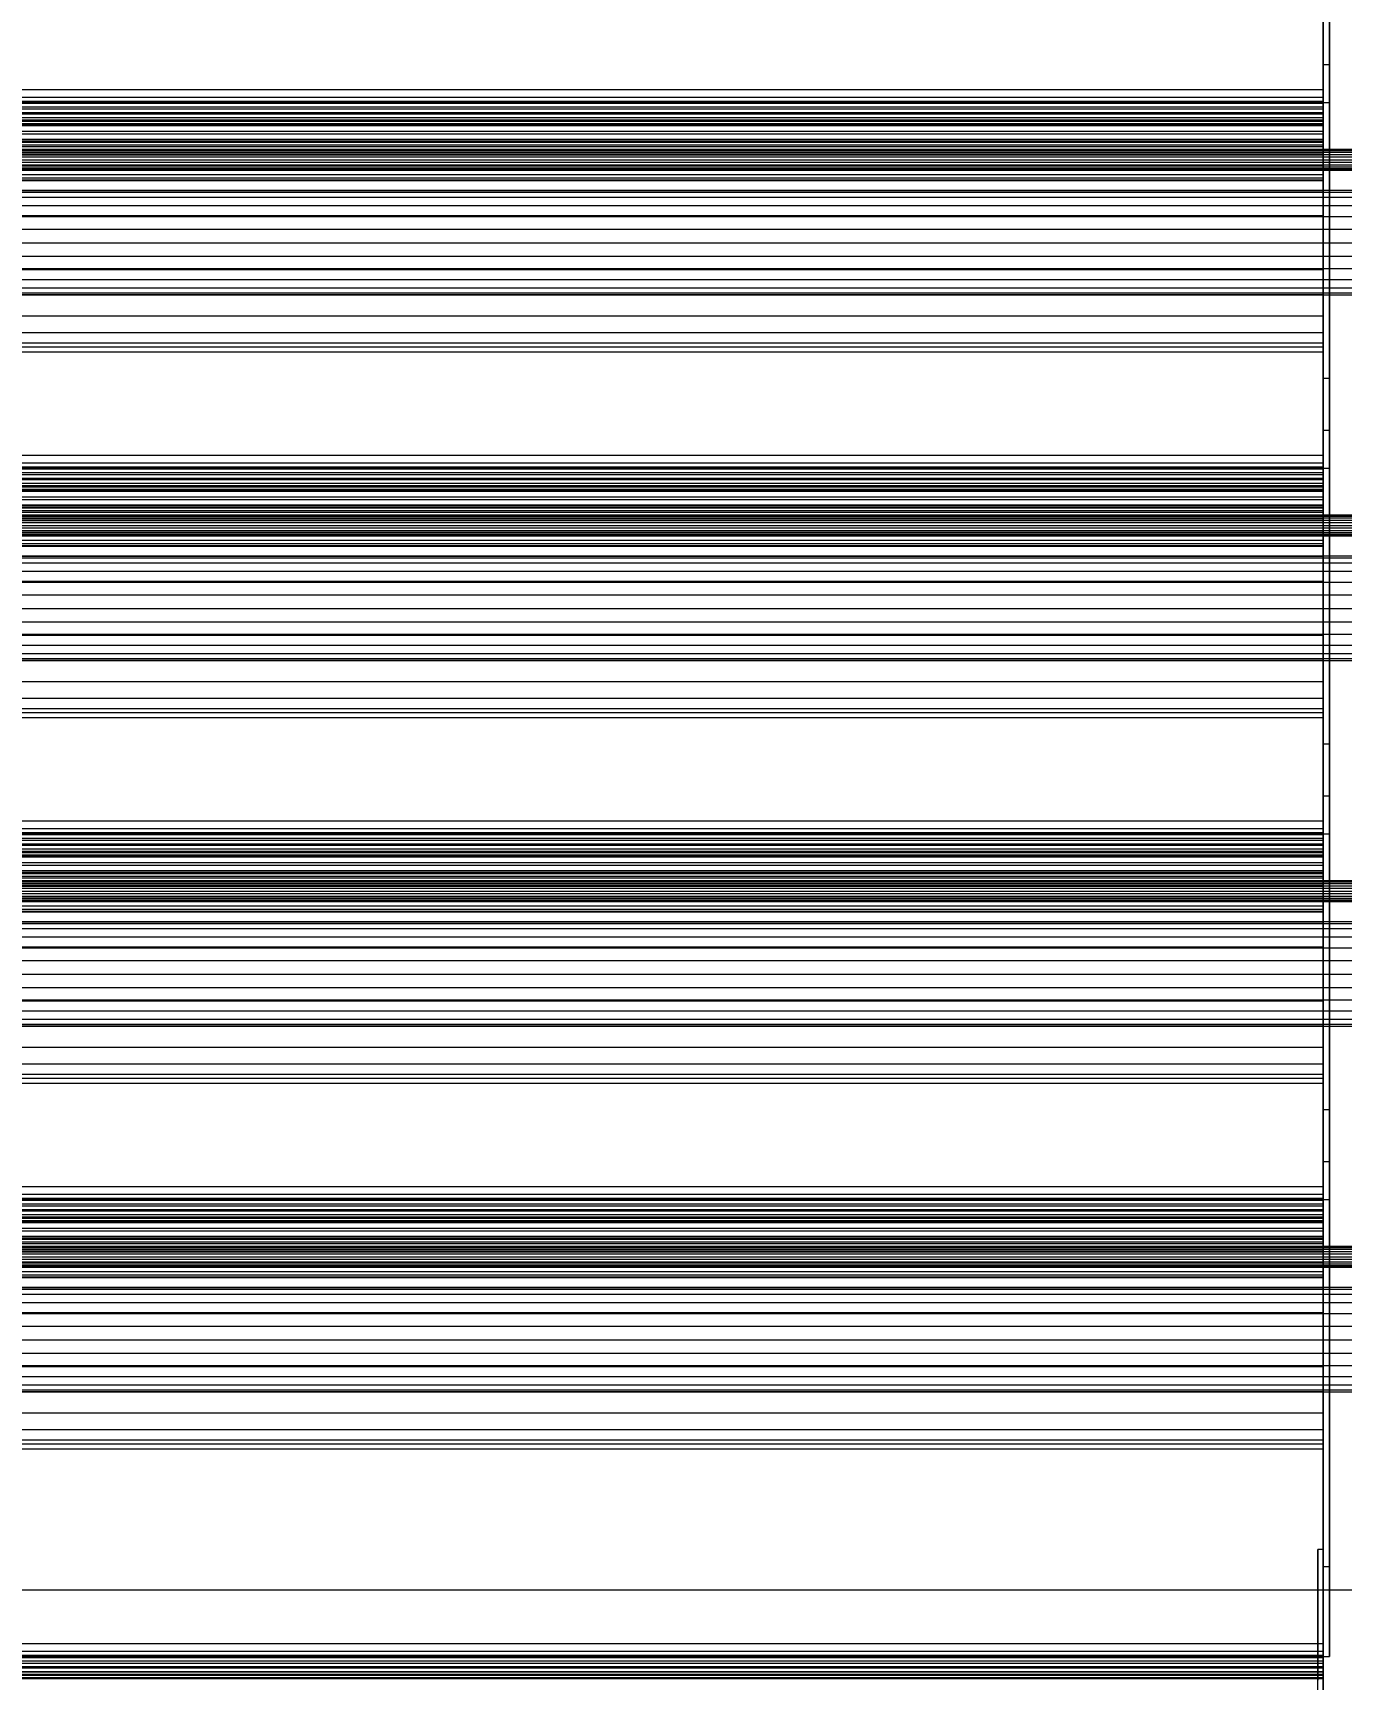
# Model space of a CAD drawing. Header units: millimetres. Extents: x -191664 to 191490, y -197311 to 10263.
# Drawn here: x 2762 to 3764, y -140443 to -139183 of the extents above; entities that cross this region are included whole.
import ezdxf

# ---------------------------------------------------------------- set-up
doc = ezdxf.new("R2010")
doc.units = ezdxf.units.MM
doc.layers.add('DET_secador_frontal', color=7, linetype='Continuous', lineweight=0)
doc.layers.add('R15_COTAS_TRANSPORTE_P', color=1, linetype='Continuous', lineweight=0)
doc.dimstyles.new('PLANTA_20', dxfattribs={"dimtxt": 50, "dimasz": 30, "dimexe": 30, "dimexo": 16, "dimgap": 20, "dimtad": 1, "dimtih": 1, "dimtoh": 1, "dimdec": 1, "dimzin": 0, "dimdsep": 46, "dimcen": 0.09, "dimadec": 0, "dimazin": 0, "dimtfac": 1, "dimtdec": 4, "dimtofl": 0, "dimtmove": 0, "dimatfit": 3, "dimfxl": 1, "dimtolj": 1, "dimtzin": 0, "dimarcsym": 0})

# ---------------------------------------------------------------- blocks, each defined once
blk = doc.blocks.new('*D133')
at = {"layer": 'Defpoints', "color": 0, "transparency": 16777216}
for p in [(439.7, -194148), (217.9, -194406.1), (-500, -194490), (-500, -194490), (500, -194490)]:
    blk.add_point(p, dxfattribs=at)
at = {"layer": 'R15_COTAS_TRANSPORTE_P', "color": 0, "lineweight": -2, "transparency": 16777216}
blk.add_arc((-500, -194490), 722.8, 2.3783, 17.6217, dxfattribs=at)
at = {"layer": 'R15_COTAS_TRANSPORTE_P', "color": 0, "transparency": 16777216}
for points in [[(184.1, -194272.8), (193.6, -194269.6), (179.2, -194242.8)], [(227.1, -194459.9), (217.2, -194460.1), (222.8, -194490)]]:
    blk.add_solid(points, dxfattribs=at)

msp = doc.modelspace()

# ---------------------------------------------------------------- linework, layer by layer
at = {"layer": 'DET_secador_frontal', "color": 254, "true_color": 0xd2d7cc}
for p, q in [((3750, -139226), (3750, -138986)), ((1250, -139226), (3750, -139226)), ((3750, -139226), (3750, -139232)), ((3750, -139266), (1250, -139266)), ((3750, -139506), (3750, -139266)), ((3750, -139266), (3750, -139272)), ((1250, -139506), (3750, -139506)), ((3750, -139506), (3750, -139512)), ((3750, -139546), (1250, -139546)), ((3750, -139786), (3750, -139546)), ((3750, -139546), (3750, -139552)), ((1250, -139786), (3750, -139786)), ((3750, -139786), (3750, -139792)), ((3750, -139826), (1250, -139826)), ((3750, -140066), (3750, -139826)), ((3750, -139826), (3750, -139832)), ((1250, -140066), (3750, -140066)), ((3750, -140066), (3750, -140072)), ((3750, -140106), (1250, -140106)), ((3750, -140416), (3750, -140106)), ((3750, -140106), (3750, -140112)), ((1250, -140416), (3750, -140416)), ((3750, -140416), (3750, -140422))]:
    msp.add_line(p, q, dxfattribs=at)
at = {"layer": 'DET_secador_frontal', "color": 253, "true_color": 0xa8b3b5}
for p, q in [((3750, -139232), (3750, -138992)), ((3750, -138996), (3750, -139236)), ((3755, -139236), (3755, -138996)), ((3750, -139236), (3750, -139167)), ((3755, -139167), (3755, -139236)), ((3750, -139447), (3750, -139207)), ((3750, -139207), (3750, -139276)), ((3750, -139207), (3755, -139207)), ((3755, -139207), (3755, -139447)), ((3755, -139276), (3755, -139207)), ((1250, -139232), (3750, -139232)), ((3750, -139232), (3750, -139236)), ((3750, -139236), (1250, -139236)), ((3750, -139236), (3755, -139236)), ((3750, -139254), (1250, -139254)), ((1250, -139258), (3750, -139258)), ((3750, -139266), (3750, -139254)), ((3750, -139254), (3750, -139258)), ((3750, -139258), (3750, -139270)), ((3750, -139270), (1250, -139270)), ((3750, -139266), (3750, -139270)), ((3750, -139512), (3750, -139272)), ((3750, -139272), (3750, -139276)), ((1250, -139276), (3750, -139276)), ((3750, -139276), (3750, -139516)), ((3755, -139276), (3750, -139276)), ((3755, -139516), (3755, -139276)), ((3750, -139516), (3750, -139447)), ((3750, -139447), (3755, -139447)), ((3755, -139447), (3755, -139516)), ((3750, -139727), (3750, -139487)), ((3750, -139487), (3750, -139556)), ((3750, -139487), (3755, -139487)), ((3755, -139487), (3755, -139727)), ((3755, -139556), (3755, -139487)), ((1250, -139512), (3750, -139512)), ((3750, -139512), (3750, -139516)), ((3750, -139516), (1250, -139516)), ((3750, -139516), (3755, -139516)), ((3750, -139534), (1250, -139534)), ((3750, -139546), (3750, -139534)), ((3750, -139534), (3750, -139538)), ((1250, -139538), (3750, -139538)), ((3750, -139538), (3750, -139550)), ((3750, -139546), (3750, -139550)), ((3750, -139550), (1250, -139550)), ((1250, -139556), (3750, -139556)), ((3750, -139792), (3750, -139552)), ((3750, -139552), (3750, -139556)), ((3750, -139556), (3750, -139796)), ((3755, -139556), (3750, -139556)), ((3755, -139796), (3755, -139556)), ((3750, -139796), (3750, -139727)), ((3750, -139727), (3755, -139727)), ((3755, -139727), (3755, -139796)), ((3750, -140007), (3750, -139767)), ((3750, -139767), (3750, -139836)), ((3750, -139767), (3755, -139767)), ((3755, -139767), (3755, -140007)), ((3755, -139836), (3755, -139767)), ((1250, -139792), (3750, -139792)), ((3750, -139796), (1250, -139796)), ((3750, -139792), (3750, -139796)), ((3750, -139796), (3755, -139796)), ((3750, -139814), (1250, -139814)), ((3750, -139826), (3750, -139814)), ((3750, -139814), (3750, -139818)), ((1250, -139818), (3750, -139818)), ((3750, -139818), (3750, -139830)), ((3750, -139826), (3750, -139830)), ((3750, -139830), (1250, -139830)), ((1250, -139836), (3750, -139836)), ((3750, -140072), (3750, -139832)), ((3750, -139832), (3750, -139836)), ((3750, -139836), (3750, -140076)), ((3755, -139836), (3750, -139836)), ((3755, -140076), (3755, -139836)), ((3750, -140076), (3750, -140007)), ((3750, -140007), (3755, -140007)), ((3755, -140007), (3755, -140076)), ((3750, -140357), (3750, -140047)), ((3750, -140047), (3750, -140116)), ((3750, -140047), (3755, -140047)), ((3755, -140047), (3755, -140357)), ((3755, -140116), (3755, -140047)), ((1250, -140072), (3750, -140072)), ((3750, -140076), (1250, -140076)), ((3750, -140072), (3750, -140076)), ((3750, -140076), (3755, -140076)), ((3750, -140094), (1250, -140094)), ((1250, -140098), (3750, -140098)), ((3750, -140106), (3750, -140094)), ((3750, -140094), (3750, -140098)), ((3750, -140098), (3750, -140110)), ((3750, -140110), (1250, -140110)), ((1250, -140116), (3750, -140116)), ((3750, -140106), (3750, -140110)), ((3750, -140422), (3750, -140112)), ((3750, -140112), (3750, -140116)), ((3750, -140116), (3750, -140426)), ((3755, -140116), (3750, -140116)), ((3755, -140426), (3755, -140116)), ((3750, -140426), (3750, -140357)), ((3750, -140357), (3755, -140357)), ((3755, -140357), (3755, -140426)), ((1250, -140422), (3750, -140422)), ((3750, -140426), (1250, -140426)), ((3750, -140422), (3750, -140426)), ((3750, -140426), (3755, -140426))]:
    msp.add_line(p, q, dxfattribs=at)
at = {"layer": 'DET_secador_frontal', "color": 9, "true_color": 0xc7cdbf}
for p, q in [((3750, -139236.66), (3750, -139232)), ((3750, -139232), (3750, -139235)), ((1250, -139235), (3750, -139235)), ((1250, -139236.66), (3750, -139236.66)), ((3750, -139239.66), (1250, -139239.66)), ((1250, -139241), (3750, -139241)), ((3750, -139244), (1250, -139244)), ((1250, -139244.73), (3750, -139244.73)), ((3750, -139235), (3750, -139239.66)), ((3750, -139236.66), (3750, -139239.66)), ((3750, -139241), (3750, -139236.66)), ((3750, -139239.66), (3750, -139244)), ((3750, -139241), (3750, -139244)), ((3750, -139244.73), (3750, -139241)), ((3750, -139244), (3750, -139247.73)), ((3750, -139244.73), (3750, -139247.73)), ((3750, -139247.59), (3750, -139244.73)), ((1250, -139247.59), (3750, -139247.59)), ((3750, -139247.73), (1250, -139247.73)), ((1250, -139249.39), (3750, -139249.39)), ((1250, -139250), (3750, -139250)), ((3750, -139250.59), (1250, -139250.59)), ((3750, -139252.39), (1250, -139252.39)), ((3750, -139253), (1250, -139253)), ((3750, -139247.59), (3750, -139250.59)), ((3750, -139249.39), (3750, -139247.59)), ((3750, -139247.73), (3750, -139250.59)), ((3750, -139249.39), (3750, -139252.39)), ((3750, -139250), (3750, -139249.39)), ((3750, -139250), (3750, -139253)), ((3750, -139250.59), (3750, -139252.39)), ((3750, -139252.39), (3750, -139253)), ((3750, -139516.66), (3750, -139512)), ((3750, -139512), (3750, -139515)), ((1250, -139515), (3750, -139515)), ((1250, -139516.66), (3750, -139516.66)), ((3750, -139519.66), (1250, -139519.66)), ((1250, -139521), (3750, -139521)), ((3750, -139524), (1250, -139524)), ((1250, -139524.73), (3750, -139524.73)), ((3750, -139515), (3750, -139519.66)), ((3750, -139516.66), (3750, -139519.66)), ((3750, -139521), (3750, -139516.66)), ((3750, -139519.66), (3750, -139524)), ((3750, -139521), (3750, -139524)), ((3750, -139524.73), (3750, -139521)), ((3750, -139524), (3750, -139527.73)), ((3750, -139524.73), (3750, -139527.73)), ((3750, -139527.59), (3750, -139524.73)), ((1250, -139527.59), (3750, -139527.59)), ((3750, -139527.73), (1250, -139527.73)), ((1250, -139529.39), (3750, -139529.39)), ((1250, -139530), (3750, -139530)), ((3750, -139530.59), (1250, -139530.59)), ((3750, -139532.39), (1250, -139532.39)), ((3750, -139533), (1250, -139533)), ((3750, -139527.59), (3750, -139530.59)), ((3750, -139529.39), (3750, -139527.59)), ((3750, -139527.73), (3750, -139530.59)), ((3750, -139529.39), (3750, -139532.39)), ((3750, -139530), (3750, -139529.39)), ((3750, -139530), (3750, -139533)), ((3750, -139530.59), (3750, -139532.39)), ((3750, -139532.39), (3750, -139533)), ((1250, -139795), (3750, -139795)), ((1250, -139796.66), (3750, -139796.66)), ((3750, -139799.66), (1250, -139799.66)), ((1250, -139801), (3750, -139801)), ((3750, -139796.66), (3750, -139792)), ((3750, -139792), (3750, -139795)), ((3750, -139795), (3750, -139799.66)), ((3750, -139796.66), (3750, -139799.66)), ((3750, -139801), (3750, -139796.66)), ((3750, -139799.66), (3750, -139804)), ((3750, -139801), (3750, -139804)), ((3750, -139804.73), (3750, -139801)), ((3750, -139804), (1250, -139804)), ((1250, -139804.73), (3750, -139804.73)), ((1250, -139807.59), (3750, -139807.59)), ((3750, -139807.73), (1250, -139807.73)), ((1250, -139809.39), (3750, -139809.39)), ((1250, -139810), (3750, -139810)), ((3750, -139810.59), (1250, -139810.59)), ((3750, -139812.39), (1250, -139812.39)), ((3750, -139813), (1250, -139813)), ((3750, -139804), (3750, -139807.73)), ((3750, -139804.73), (3750, -139807.73)), ((3750, -139807.59), (3750, -139804.73)), ((3750, -139807.59), (3750, -139810.59)), ((3750, -139809.39), (3750, -139807.59)), ((3750, -139807.73), (3750, -139810.59)), ((3750, -139809.39), (3750, -139812.39)), ((3750, -139810), (3750, -139809.39)), ((3750, -139810), (3750, -139813)), ((3750, -139810.59), (3750, -139812.39)), ((3750, -139812.39), (3750, -139813)), ((1250, -140075), (3750, -140075)), ((1250, -140076.66), (3750, -140076.66)), ((3750, -140076.66), (3750, -140072)), ((3750, -140072), (3750, -140075)), ((3750, -140075), (3750, -140079.66)), ((3750, -140076.66), (3750, -140079.66)), ((3750, -140081), (3750, -140076.66)), ((3750, -140079.66), (1250, -140079.66)), ((1250, -140081), (3750, -140081)), ((3750, -140084), (1250, -140084)), ((1250, -140084.73), (3750, -140084.73)), ((1250, -140087.59), (3750, -140087.59)), ((3750, -140087.73), (1250, -140087.73)), ((1250, -140089.39), (3750, -140089.39)), ((1250, -140090), (3750, -140090)), ((3750, -140090.59), (1250, -140090.59)), ((3750, -140079.66), (3750, -140084)), ((3750, -140081), (3750, -140084)), ((3750, -140084.73), (3750, -140081)), ((3750, -140084), (3750, -140087.73)), ((3750, -140084.73), (3750, -140087.73)), ((3750, -140087.59), (3750, -140084.73)), ((3750, -140087.59), (3750, -140090.59)), ((3750, -140089.39), (3750, -140087.59)), ((3750, -140087.73), (3750, -140090.59)), ((3750, -140089.39), (3750, -140092.39)), ((3750, -140090), (3750, -140089.39)), ((3750, -140090), (3750, -140093)), ((3750, -140090.59), (3750, -140092.39)), ((3750, -140092.39), (1250, -140092.39)), ((3750, -140093), (1250, -140093)), ((3750, -140092.39), (3750, -140093)), ((1250, -140425), (3750, -140425)), ((1250, -140426.66), (3750, -140426.66)), ((3750, -140429.66), (1250, -140429.66)), ((1250, -140431), (3750, -140431)), ((3750, -140426.66), (3750, -140422)), ((3750, -140422), (3750, -140425)), ((3750, -140425), (3750, -140429.66)), ((3750, -140426.66), (3750, -140429.66)), ((3750, -140431), (3750, -140426.66)), ((3750, -140429.66), (3750, -140434)), ((3750, -140431), (3750, -140434)), ((3750, -140434.73), (3750, -140431)), ((3750, -140434), (1250, -140434)), ((1250, -140434.73), (3750, -140434.73)), ((1250, -140437.59), (3750, -140437.59)), ((3750, -140437.73), (1250, -140437.73)), ((1250, -140439.39), (3750, -140439.39)), ((1250, -140440), (3750, -140440)), ((3750, -140440.59), (1250, -140440.59)), ((3750, -140442.39), (1250, -140442.39)), ((3750, -140443), (1250, -140443)), ((3750, -140434), (3750, -140437.73)), ((3750, -140434.73), (3750, -140437.73)), ((3750, -140437.59), (3750, -140434.73)), ((3750, -140437.59), (3750, -140440.59)), ((3750, -140439.39), (3750, -140437.59)), ((3750, -140437.73), (3750, -140440.59)), ((3750, -140439.39), (3750, -140442.39)), ((3750, -140440), (3750, -140439.39)), ((3750, -140440), (3750, -140443)), ((3750, -140440.59), (3750, -140442.39)), ((3750, -140442.39), (3750, -140443))]:
    msp.add_line(p, q, dxfattribs=at)
at = {"layer": 'DET_secador_frontal', "color": 8, "true_color": 0x727f77}
for p, q in [((1250, -139260), (3750, -139260)), ((3750, -139264), (3750, -139260)), ((1250, -139264), (3750, -139264)), ((1250, -139540), (3750, -139540)), ((1250, -139544), (3750, -139544)), ((3750, -139544), (3750, -139540)), ((1250, -139820), (3750, -139820)), ((1250, -139824), (3750, -139824)), ((3750, -139824), (3750, -139820)), ((1250, -140100), (3750, -140100)), ((1250, -140104), (3750, -140104)), ((3750, -140104), (3750, -140100))]:
    msp.add_line(p, q, dxfattribs=at)
at = {"layer": 'DET_secador_frontal', "color": 253, "true_color": 0xa4b0b5}
for p, q in [((3820, -139272), (1180, -139272)), ((3820, -139272.27), (1180, -139272.27)), ((3750, -139264.55), (1250, -139264.55)), ((3750, -139266.14), (1250, -139266.14)), ((3750, -139266.71), (1250, -139266.71)), ((3750, -139268.69), (1250, -139268.69)), ((3750, -139272), (1250, -139272)), ((3750, -139266.71), (3750, -139264)), ((3750, -139264.55), (3750, -139264)), ((3750, -139266.14), (3750, -139264.55)), ((3750, -139268.69), (3750, -139266.14)), ((3750, -139274.65), (3750, -139266.71)), ((3750, -139272), (3750, -139268.69)), ((3750, -139275.86), (3750, -139272)), ((3820, -139273.07), (1180, -139273.07)), ((3820, -139274.34), (1180, -139274.34)), ((3820, -139276), (1180, -139276)), ((3820, -139277.93), (1180, -139277.93)), ((1180, -139280), (3820, -139280)), ((3820, -139282.07), (1180, -139282.07)), ((3820, -139284), (1180, -139284)), ((3750, -139274.65), (1250, -139274.65)), ((3750, -139275.86), (1250, -139275.86)), ((1250, -139280), (3750, -139280)), ((3750, -139284.14), (1250, -139284.14)), ((3750, -139287.29), (3750, -139274.65)), ((3750, -139280), (3750, -139275.86)), ((3750, -139284.14), (3750, -139280)), ((3750, -139284.14), (3750, -139288)), ((3820, -139285.66), (1180, -139285.66)), ((3820, -139286.93), (1180, -139286.93)), ((3820, -139287.73), (1180, -139287.73)), ((3820, -139288), (1180, -139288)), ((3750, -139287.29), (1250, -139287.29)), ((3750, -139288), (1250, -139288)), ((3750, -139291.31), (1250, -139291.31)), ((3750, -139293.86), (1250, -139293.86)), ((3750, -139295.45), (1250, -139295.45)), ((3750, -139296), (1250, -139296)), ((3750, -139303.75), (3750, -139287.29)), ((3750, -139288), (3750, -139291.31)), ((3750, -139291.31), (3750, -139293.86)), ((3750, -139293.86), (3750, -139295.45)), ((3750, -139295.45), (3750, -139296)), ((3860, -139303.5), (1140, -139303.5)), ((3860, -139304.86), (1140, -139304.86)), ((3860, -139308.86), (1140, -139308.86)), ((3750, -139303.75), (1250, -139303.75)), ((3750, -139322.92), (3750, -139303.75)), ((3860, -139315.22), (1140, -139315.22)), ((3750, -139322.92), (1250, -139322.92)), ((3750, -139343.5), (3750, -139322.92)), ((3860, -139323.5), (1140, -139323.5)), ((3860, -139333.15), (1140, -139333.15)), ((1140, -139343.5), (3860, -139343.5)), ((1250, -139343.5), (3750, -139343.5)), ((3750, -139364.08), (3750, -139343.5)), ((3860, -139353.85), (1140, -139353.85)), ((3860, -139363.5), (1140, -139363.5)), ((3860, -139371.78), (1140, -139371.78)), ((3750, -139364.08), (1250, -139364.08)), ((3750, -139364.08), (3750, -139383.25)), ((3860, -139378.14), (1140, -139378.14)), ((3860, -139382.14), (1140, -139382.14)), ((3860, -139383.5), (1140, -139383.5)), ((3750, -139383.25), (1250, -139383.25)), ((3750, -139383.25), (3750, -139399.71)), ((3750, -139399.71), (1250, -139399.71)), ((3750, -139399.71), (3750, -139412.35)), ((3750, -139412.35), (1250, -139412.35)), ((3750, -139420.29), (1250, -139420.29)), ((3750, -139412.35), (3750, -139420.29)), ((3750, -139420.29), (3750, -139423)), ((3750, -139544.55), (1250, -139544.55)), ((3750, -139546.14), (1250, -139546.14)), ((3750, -139546.71), (1250, -139546.71)), ((3750, -139548.69), (1250, -139548.69)), ((3750, -139546.71), (3750, -139544)), ((3750, -139544.55), (3750, -139544)), ((3750, -139546.14), (3750, -139544.55)), ((3750, -139548.69), (3750, -139546.14)), ((3750, -139554.65), (3750, -139546.71)), ((3750, -139552), (3750, -139548.69)), ((3820, -139552), (1180, -139552)), ((3820, -139552.27), (1180, -139552.27)), ((3820, -139553.07), (1180, -139553.07)), ((3820, -139554.34), (1180, -139554.34)), ((3820, -139556), (1180, -139556)), ((3820, -139557.93), (1180, -139557.93)), ((1180, -139560), (3820, -139560)), ((3820, -139562.07), (1180, -139562.07)), ((3750, -139552), (1250, -139552)), ((3750, -139554.65), (1250, -139554.65)), ((3750, -139555.86), (1250, -139555.86)), ((1250, -139560), (3750, -139560)), ((3750, -139555.86), (3750, -139552)), ((3750, -139567.29), (3750, -139554.65)), ((3750, -139560), (3750, -139555.86)), ((3750, -139564.14), (3750, -139560)), ((3820, -139564), (1180, -139564)), ((3820, -139565.66), (1180, -139565.66)), ((3820, -139566.93), (1180, -139566.93)), ((3820, -139567.73), (1180, -139567.73)), ((3820, -139568), (1180, -139568)), ((3750, -139564.14), (1250, -139564.14)), ((3750, -139567.29), (1250, -139567.29)), ((3750, -139568), (1250, -139568)), ((3750, -139571.31), (1250, -139571.31)), ((3750, -139573.86), (1250, -139573.86)), ((3750, -139564.14), (3750, -139568)), ((3750, -139583.75), (3750, -139567.29)), ((3750, -139568), (3750, -139571.31)), ((3750, -139571.31), (3750, -139573.86)), ((3750, -139573.86), (3750, -139575.45)), ((3860, -139583.5), (1140, -139583.5)), ((3860, -139584.86), (1140, -139584.86)), ((3750, -139575.45), (1250, -139575.45)), ((3750, -139576), (1250, -139576)), ((3750, -139583.75), (1250, -139583.75)), ((3750, -139575.45), (3750, -139576)), ((3750, -139602.92), (3750, -139583.75)), ((3860, -139588.86), (1140, -139588.86)), ((3860, -139595.22), (1140, -139595.22)), ((3860, -139603.5), (1140, -139603.5)), ((3750, -139602.92), (1250, -139602.92)), ((3750, -139623.5), (3750, -139602.92)), ((3860, -139613.15), (1140, -139613.15)), ((1140, -139623.5), (3860, -139623.5)), ((1250, -139623.5), (3750, -139623.5)), ((3750, -139644.08), (3750, -139623.5)), ((3860, -139633.85), (1140, -139633.85)), ((3860, -139643.5), (1140, -139643.5)), ((3750, -139644.08), (1250, -139644.08)), ((3750, -139644.08), (3750, -139663.25)), ((3860, -139651.78), (1140, -139651.78)), ((3860, -139658.14), (1140, -139658.14)), ((3860, -139662.14), (1140, -139662.14)), ((3750, -139663.25), (1250, -139663.25)), ((3750, -139663.25), (3750, -139679.71)), ((3860, -139663.5), (1140, -139663.5)), ((3750, -139679.71), (1250, -139679.71)), ((3750, -139679.71), (3750, -139692.35)), ((3750, -139692.35), (1250, -139692.35)), ((3750, -139700.29), (1250, -139700.29)), ((3750, -139692.35), (3750, -139700.29)), ((3750, -139700.29), (3750, -139703)), ((3750, -139824.55), (1250, -139824.55)), ((3750, -139826.14), (1250, -139826.14)), ((3750, -139826.71), (1250, -139826.71)), ((3750, -139826.71), (3750, -139824)), ((3750, -139824.55), (3750, -139824)), ((3750, -139826.14), (3750, -139824.55)), ((3750, -139828.69), (3750, -139826.14)), ((3750, -139834.65), (3750, -139826.71)), ((3820, -139832), (1180, -139832)), ((3820, -139832.27), (1180, -139832.27)), ((3820, -139833.07), (1180, -139833.07)), ((3820, -139834.34), (1180, -139834.34)), ((3820, -139836), (1180, -139836)), ((3820, -139837.93), (1180, -139837.93)), ((3750, -139828.69), (1250, -139828.69)), ((3750, -139832), (1250, -139832)), ((3750, -139834.65), (1250, -139834.65)), ((3750, -139835.86), (1250, -139835.86)), ((3750, -139832), (3750, -139828.69)), ((3750, -139835.86), (3750, -139832)), ((3750, -139847.29), (3750, -139834.65)), ((3750, -139840), (3750, -139835.86)), ((1180, -139840), (3820, -139840)), ((3820, -139842.07), (1180, -139842.07)), ((3820, -139844), (1180, -139844)), ((3820, -139845.66), (1180, -139845.66)), ((3820, -139846.93), (1180, -139846.93)), ((3820, -139847.73), (1180, -139847.73)), ((3820, -139848), (1180, -139848)), ((1250, -139840), (3750, -139840)), ((3750, -139844.14), (1250, -139844.14)), ((3750, -139847.29), (1250, -139847.29)), ((3750, -139848), (1250, -139848)), ((3750, -139851.31), (1250, -139851.31)), ((3750, -139844.14), (3750, -139840)), ((3750, -139844.14), (3750, -139848)), ((3750, -139863.75), (3750, -139847.29)), ((3750, -139848), (3750, -139851.31)), ((3750, -139851.31), (3750, -139853.86)), ((3860, -139863.5), (1140, -139863.5)), ((3860, -139864.86), (1140, -139864.86)), ((3750, -139853.86), (1250, -139853.86)), ((3750, -139855.45), (1250, -139855.45)), ((3750, -139856), (1250, -139856)), ((3750, -139863.75), (1250, -139863.75)), ((3750, -139853.86), (3750, -139855.45)), ((3750, -139855.45), (3750, -139856)), ((3750, -139882.92), (3750, -139863.75)), ((3860, -139868.86), (1140, -139868.86)), ((3860, -139875.22), (1140, -139875.22)), ((3860, -139883.5), (1140, -139883.5)), ((3750, -139882.92), (1250, -139882.92)), ((3750, -139903.5), (3750, -139882.92)), ((3860, -139893.15), (1140, -139893.15)), ((1140, -139903.5), (3860, -139903.5)), ((3860, -139913.85), (1140, -139913.85)), ((1250, -139903.5), (3750, -139903.5)), ((3750, -139924.08), (3750, -139903.5)), ((3860, -139923.5), (1140, -139923.5)), ((3750, -139924.08), (1250, -139924.08)), ((3750, -139924.08), (3750, -139943.25)), ((3860, -139931.78), (1140, -139931.78)), ((3860, -139938.14), (1140, -139938.14)), ((3860, -139942.14), (1140, -139942.14)), ((3860, -139943.5), (1140, -139943.5)), ((3750, -139943.25), (1250, -139943.25)), ((3750, -139943.25), (3750, -139959.71)), ((3750, -139959.71), (1250, -139959.71)), ((3750, -139959.71), (3750, -139972.35)), ((3750, -139972.35), (1250, -139972.35)), ((3750, -139972.35), (3750, -139980.29)), ((3750, -139980.29), (1250, -139980.29)), ((3750, -139980.29), (3750, -139983)), ((3750, -140104.55), (1250, -140104.55)), ((3750, -140106.71), (3750, -140104)), ((3750, -140104.55), (3750, -140104)), ((3750, -140106.14), (3750, -140104.55)), ((3820, -140112), (1180, -140112)), ((3820, -140112.27), (1180, -140112.27)), ((3820, -140113.07), (1180, -140113.07)), ((3820, -140114.34), (1180, -140114.34)), ((3820, -140116), (1180, -140116)), ((3750, -140106.14), (1250, -140106.14)), ((3750, -140106.71), (1250, -140106.71)), ((3750, -140108.69), (1250, -140108.69)), ((3750, -140112), (1250, -140112)), ((3750, -140114.65), (1250, -140114.65)), ((3750, -140115.86), (1250, -140115.86)), ((3750, -140108.69), (3750, -140106.14)), ((3750, -140114.65), (3750, -140106.71)), ((3750, -140112), (3750, -140108.69)), ((3750, -140115.86), (3750, -140112)), ((3750, -140127.29), (3750, -140114.65)), ((3750, -140120), (3750, -140115.86)), ((3820, -140117.93), (1180, -140117.93)), ((1180, -140120), (3820, -140120)), ((3820, -140122.07), (1180, -140122.07)), ((3820, -140124), (1180, -140124)), ((3820, -140125.66), (1180, -140125.66)), ((3820, -140126.93), (1180, -140126.93)), ((3820, -140127.73), (1180, -140127.73)), ((3820, -140128), (1180, -140128)), ((1250, -140120), (3750, -140120)), ((3750, -140124.14), (1250, -140124.14)), ((3750, -140127.29), (1250, -140127.29)), ((3750, -140128), (1250, -140128)), ((3750, -140124.14), (3750, -140120)), ((3750, -140124.14), (3750, -140128)), ((3750, -140143.75), (3750, -140127.29)), ((3750, -140128), (3750, -140131.31)), ((3750, -140131.31), (1250, -140131.31)), ((3750, -140133.86), (1250, -140133.86)), ((3750, -140135.45), (1250, -140135.45)), ((3750, -140136), (1250, -140136)), ((3750, -140131.31), (3750, -140133.86)), ((3750, -140133.86), (3750, -140135.45)), ((3750, -140135.45), (3750, -140136)), ((3860, -140143.5), (1140, -140143.5)), ((3860, -140144.86), (1140, -140144.86)), ((3860, -140148.86), (1140, -140148.86)), ((3750, -140143.75), (1250, -140143.75)), ((3750, -140162.92), (3750, -140143.75)), ((3860, -140155.22), (1140, -140155.22)), ((3860, -140163.5), (1140, -140163.5)), ((3750, -140162.92), (1250, -140162.92)), ((3750, -140183.5), (3750, -140162.92)), ((3860, -140173.15), (1140, -140173.15)), ((1140, -140183.5), (3860, -140183.5)), ((1250, -140183.5), (3750, -140183.5)), ((3750, -140204.08), (3750, -140183.5)), ((3860, -140193.85), (1140, -140193.85)), ((3860, -140203.5), (1140, -140203.5)), ((3750, -140204.08), (1250, -140204.08)), ((3750, -140204.08), (3750, -140223.25)), ((3860, -140211.78), (1140, -140211.78)), ((3860, -140218.14), (1140, -140218.14)), ((3860, -140222.14), (1140, -140222.14)), ((3860, -140223.5), (1140, -140223.5)), ((3750, -140223.25), (1250, -140223.25)), ((3750, -140223.25), (3750, -140239.71)), ((3750, -140239.71), (1250, -140239.71)), ((3750, -140239.71), (3750, -140252.35)), ((3750, -140252.35), (1250, -140252.35)), ((3750, -140252.35), (3750, -140260.29)), ((3750, -140260.29), (1250, -140260.29)), ((3750, -140260.29), (3750, -140263))]:
    msp.add_line(p, q, dxfattribs=at)
at = {"layer": 'DET_secador_frontal', "color": 251, "true_color": 0x66766c}
for p, q in [((1250, -139423), (3750, -139423)), ((3750, -139427), (3750, -139423)), ((1250, -139427), (3750, -139427)), ((1250, -139703), (3750, -139703)), ((1250, -139707), (3750, -139707)), ((3750, -139707), (3750, -139703)), ((1250, -139983), (3750, -139983)), ((1250, -139987), (3750, -139987)), ((3750, -139987), (3750, -139983)), ((1250, -140263), (3750, -140263)), ((1250, -140267), (3750, -140267)), ((3750, -140267), (3750, -140263))]:
    msp.add_line(p, q, dxfattribs=at)
at = {"layer": 'DET_secador_frontal', "color": 253, "true_color": 0x8d9da5}
for p, q in [((3746, -140849), (3746, -140344)), ((3746, -140344), (3746, -140444)), ((3750, -140344), (3746, -140344)), ((3750, -140344), (3750, -140849)), ((3750, -140444), (3750, -140344))]:
    msp.add_line(p, q, dxfattribs=at)
at = {"layer": 'DET_secador_frontal', "color": 9, "true_color": 0xb8c6c1}
msp.add_line((1125, -140375), (3875, -140375), dxfattribs=at)
at = {"layer": 'DET_secador_frontal', "color": 252, "true_color": 0x7d929c}
for p, q in [((3750, -140375), (3775, -140375)), ((3750, -140850), (3750, -140375))]:
    msp.add_line(p, q, dxfattribs=at)

# ---------------------------------------------------------------- dimensions: what is measured, and where the dimension line sits
at = {"layer": 'R15_COTAS_TRANSPORTE_P'}
dim = msp.add_angular_dim_2l(base=(217.89, -194406.09), line1=((-500, -194490), (500, -194490)), line2=((-500, -194490), (439.69, -194147.98)), dimstyle='PLANTA_20', dxfattribs=at)
dim.commit()
dim.dimension.update_dxf_attribs({"geometry": '*D133', "text_midpoint": (191490.46, -33543.69)})

doc.saveas('drawing.dxf')
